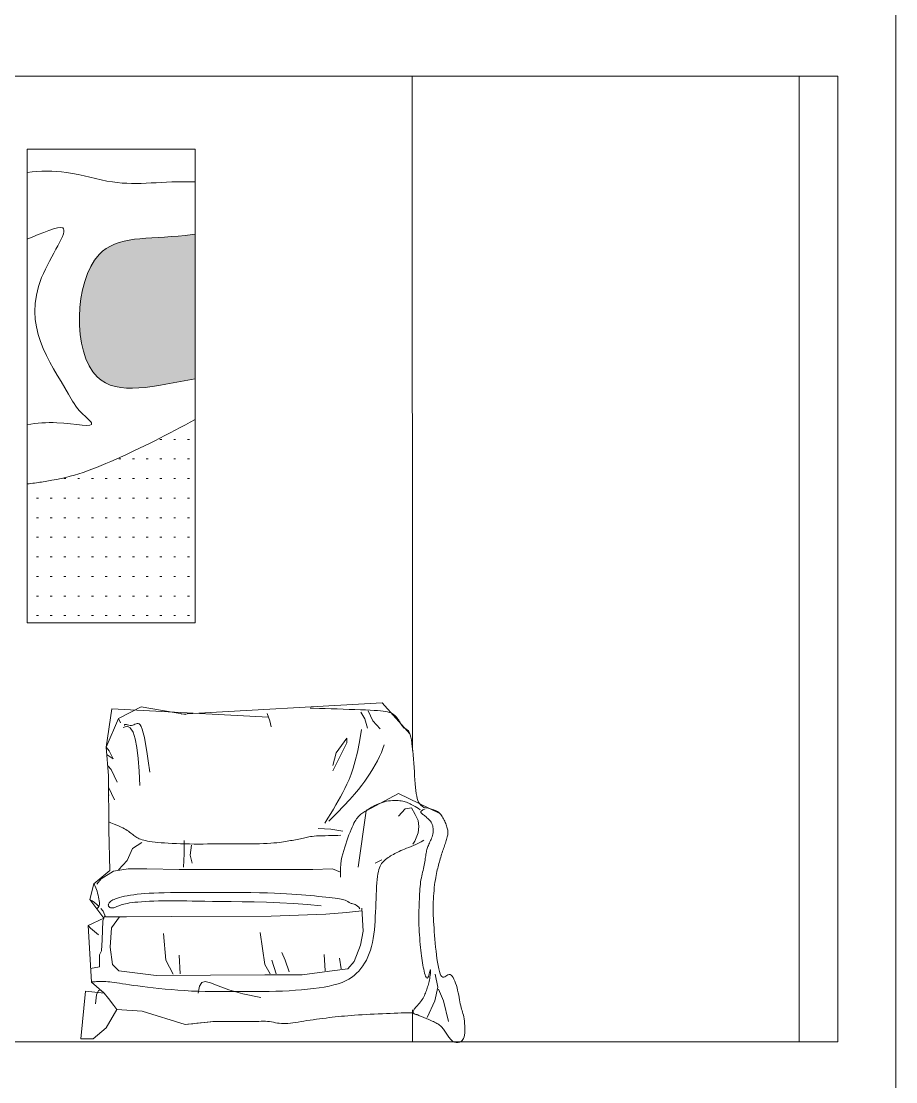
# Model space of a CAD drawing. Header units: metres. Extents: x -2 to 3328848, y -2 to 2725060.
# Drawn here: x 1663930.23 to 1663952.86, y 1363076.71 to 1363104.17 of the extents above; entities that cross this region are included whole.
import ezdxf

# ---------------------------------------------------------------- set-up
doc = ezdxf.new("R2010")
doc.units = ezdxf.units.M
doc.layers.get('0').update_dxf_attribs({"color": 253, "lineweight": 0})
doc.layers.add('8', color=253, linetype='Continuous', lineweight=0)
doc.layers.add('CYAN', color=253, linetype='Continuous', lineweight=0)

# ---------------------------------------------------------------- blocks, each defined once
blk = doc.blocks.new('A$C16C20323')
at = {"layer": '8'}
h = blk.add_hatch(dxfattribs=at)
h.set_pattern_fill('ACAD_ISO07W100,_I', color=256, scale=10, style=2)
h.set_pattern_definition([(180, (75748.87626669418, -16613.22087802776), (0, 50), [5, -30])])
edge = h.paths.add_edge_path()
edge.add_spline(control_points=[(3090.807434947885, 2286.336886650122), (3112.962445747238, 2264.633118708804), (3164.920705838333, 2213.733120064509), (3285.654595040105, 2148.968980203772), (3190.330738454781, 2011.607894400349), (3090.649810594521, 2136.150973360502), (2803.628447655516, 2211.923528292562), (3174.661722726611, 2032.047189992951), (2506.975251336247, 2020.173169746759), (2645.79708579024, 2203.007557604255), (2713.181267951062, 2114.121071912577), (2728.487964830303, 2250.427729937521), (2606.213376875123, 2250.329145868771), (2538.48674379813, 2269.827190946624), (2509.919184869228, 2286.336886650122)], knot_values=[0, 0, 0, 0, 97.61077885789359, 228.9182470513934, 310.1310501586204, 454.3477405367803, 644.2120835343969, 752.5776208347598, 1129.994825742639, 1178.305789813248, 1248.190508174087, 1307.545253836941, 1425.49939993699, 1527.750201225838, 1527.750201225847, 1527.750201225847, 1527.750201225847], degree=3, periodic=0)
edge.add_line((2509.919184869226, 2286.336886650123), (2024.431556882933, 2286.336886650123))
edge.add_line((2024.431556882933, 2286.336886650123), (2024.431556882932, 1695.632936274154))
edge.add_spline(control_points=[(2024.431556882962, 1695.632936274134), (2041.122916619366, 1680.63847138546), (2112.777621924164, 1626.872892960248), (2287.21873206897, 1607.025458723987), (2291.169325460665, 1830.167362143296), (1969.82562342743, 1933.318042198294), (2444.921117311562, 1971.244949360302), (2647.274927337276, 1870.856182566651), (2853.438835802517, 1680.440318463221), (3122.67561477689, 1805.236019726286), (3213.727811519624, 1664.046145885393), (3256.775556902008, 1597.294261174186)], knot_values=[0, 0, 0, 0, 62.00041497035954, 242.6126963318088, 379.2207695602697, 563.7128158320725, 878.551956538682, 1108.792192230507, 1375.23391594912, 1609.998469144567, 1820.522377331869, 1820.522377331869, 1820.522377331869, 1820.522377331869], degree=3, periodic=0)
edge.add_spline(control_points=[(3256.775556902027, 1597.294261174166), (3256.441093716606, 1610.992866469646), (3318.192144951434, 1532.496088095675), (3428.707406243731, 1579.593929407998), (3287.644651046474, 1618.598155332144), (3323.310575984637, 1732.874179316914), (3394.691339859317, 1665.358216356497), (3424.053829770637, 1626.567425349418)], knot_values=[30.85820975532749, 30.85820975532749, 30.85820975532749, 30.85820975538357, 120.4577728202238, 171.4190416240831, 285.3451521366473, 325.5784331047183, 451.4304912724597, 451.4304912724597, 451.4304912724597, 451.4304912724597], degree=3, periodic=0)
edge.add_line((3424.053829770637, 1626.567425349421), (3424.053829770637, 2286.336886650123))
edge.add_line((3424.053829770637, 2286.336886650123), (3090.807434947884, 2286.336886650123))
edge = h.paths.add_edge_path()
edge.add_spline(control_points=[(1784.856474504209, 1709.198975520409), (1760.16515648675, 1700.103637754492), (1627.306801385639, 1650.386517503659), (1450.312632960791, 1733.279684344347), (1379.685754062375, 1871.481623265117), (1356.143349056816, 1908.667953275883)], knot_values=[6877.723655765918, 6877.723655765918, 6877.723655765918, 6877.723655765918, 6948.392645921197, 7246.618386428713, 7380.027864931973, 7380.027864931973, 7380.027864931973, 7380.027864931973], degree=3, periodic=0)
edge.add_line((1356.143349056816, 1908.667953275884), (1356.143349056817, 1076.485744267451))
edge.add_line((1356.143349056817, 1076.485744267451), (1784.856474504209, 1076.48574426745))
edge.add_line((1784.856474504209, 1076.48574426745), (1784.856474504209, 1193.621246531704))
edge.add_spline(control_points=[(1784.856474504209, 1193.621246531704), (1732.42987164676, 1191.963101595316), (1682.531681949142, 1186.181902779452), (1748.873046933979, 1200.879480257539), (1784.856474504195, 1205.804784565011)], knot_values=[2454.856752107954, 2454.856752107954, 2454.856752107954, 2454.856752107954, 2611.839141162161, 2718.165591787911, 2718.165591787911, 2718.165591787911, 2718.165591787911], degree=3, periodic=0)
edge.add_line((1784.856474504209, 1205.804784565014), (1784.856474504209, 1271.480808056899))
edge.add_spline(control_points=[(1784.856474504209, 1271.480808056902), (1773.195346315988, 1272.580399477676), (1610.478547400737, 1289.343574450464), (1217.520948854406, 1372.689678895211), (1580.726523618709, 1344.33639383566), (1726.164897851937, 1333.467961466067), (1784.856474504239, 1328.259444582796)], knot_values=[868.2546038146513, 868.2546038146513, 868.2546038146513, 868.2546038146513, 898.3869557567127, 1272.722790393015, 1482.85031008688, 1645.919818249299, 1645.919818249299, 1645.919818249299, 1645.919818249299], degree=3, periodic=0)
edge.add_line((1784.85647450421, 1328.259444582798), (1784.85647450421, 1709.198975520408))
edge = h.paths.add_edge_path()
edge.add_spline(control_points=[(1116.568384518629, 1431.323699722907), (1103.774309084387, 1432.829121841638), (1014.165046441107, 1444.99805470787), (927.9394398374134, 1473.239856258075), (753.5130033852329, 1559.159138341911), (687.8552590712497, 1596.028433240248)], knot_values=[4975.167544176809, 4975.167544176809, 4975.167544176809, 4975.167544176809, 5007.226868673364, 5206.40107326521, 5364.658560650051, 5364.658560650051, 5364.658560650051, 5364.658560650051], degree=3, periodic=0)
edge.add_line((687.8552590712352, 1596.028433240257), (687.8552590712357, 1076.485744267451))
edge.add_line((687.8552590712357, 1076.485744267451), (1116.568384518628, 1076.48574426745))
edge.add_line((1116.568384518628, 1076.48574426745), (1116.568384518629, 1431.323699722908))
h = blk.add_hatch(dxfattribs=at)
h.set_pattern_fill('ACAD_ISO07W100,_I', color=256, scale=5, style=2)
h.set_pattern_definition([(180, (75748.87626669418, -16613.22087802776), (0, 25), [2.5, -15])])
edge = h.paths.add_edge_path()
edge.add_spline(control_points=[(3424.053829770637, 1233.617259427814), (3409.216918665319, 1240.730906812645), (3332.825740039159, 1272.187455007774), (3188.733375155993, 1229.944814777464), (2908.083245903603, 1333.790621161224), (2787.728959709653, 1658.212120687658), (2567.648881772475, 1783.945028638667), (2301.103669536431, 1828.75023335579), (2846.521864768583, 1414.278055953848), (2187.885299449947, 1482.122839316489), (2039.093269616555, 1591.364252201423), (2024.431556882933, 1604.738077924656)], knot_values=[7681.411536344342, 7681.411536344342, 7681.411536344342, 7681.411536344342, 7730.333959412095, 7930.471943770684, 8095.639294761695, 8584.239328886799, 8822.252447204872, 8915.511186653637, 9195.743884754611, 9688.79072809375, 9749.993100443644, 9749.993100443644, 9749.993100443644, 9749.993100443644], degree=3, periodic=0)
edge.add_line((2024.431556882933, 1604.738077924655), (2024.431556882933, 1297.766152563123))
edge.add_spline(control_points=[(2024.431556882933, 1297.766152563123), (2095.382675164437, 1284.505225155237), (2270.317088950294, 1238.177055438715), (2460.764099213469, 1138.178945599644), (2578.259027518696, 1076.485823035193)], knot_values=[0, 0, 0, 0, 238.2396038911741, 621.9427748959197, 621.9427748959197, 621.9427748959197, 621.9427748959197], degree=3, periodic=0)
edge.add_line((2578.259027518696, 1076.485823035193), (3424.053829770636, 1076.485823035192))
edge.add_line((3424.053829770636, 1076.485823035192), (3424.053829770636, 1233.617259427815))
edge = h.paths.add_edge_path()
edge.add_spline(control_points=[(1356.143349056816, 2110.866761329595), (1402.748196677494, 2071.524434224379), (1487.89469741832, 1976.198052467949), (1576.909897108417, 1798.834227937474), (1718.453709691632, 1838.961620587794), (1784.856474504209, 1844.689031297512)], knot_values=[2122.531057939208, 2122.531057939208, 2122.531057939208, 2122.531057939208, 2291.073643157746, 2464.156657005595, 2654.935237418556, 2654.935237418556, 2654.935237418556, 2654.935237418556], degree=3, periodic=0)
edge.add_line((1784.85647450421, 1844.689031297512), (1784.856474504209, 2286.336807882381))
edge.add_line((1784.856474504209, 2286.336807882381), (1356.143349056817, 2286.336807882381))
edge.add_line((1356.143349056817, 2286.336807882381), (1356.143349056817, 2110.866761329596))
edge = h.paths.add_edge_path()
edge.add_spline(control_points=[(687.8552590712497, 1700.02837528045), (789.4333962179226, 1682.068972296776), (1005.271468778563, 1618.733797581208), (993.2658828715357, 2079.969309721429), (804.7183149740304, 2054.733201123421), (696.534630258815, 2067.549976949475), (687.8552590712352, 2068.704566593176)], knot_values=[3818.452347900766, 3818.452347900766, 3818.452347900766, 3818.452347900766, 4073.349248349035, 4385.634460489704, 4610.650925174316, 4630.064468693025, 4630.064468693025, 4630.064468693025, 4630.064468693025], degree=3, periodic=0)
edge.add_line((687.8552590712347, 2068.704566593175), (687.8552590712347, 1700.028375280453))
at = {"layer": '8', "elevation": -342.8561261176872}
for points in [[(216.2114858927234, 806.1720770502689), (234.8755378837232, 826.5328885134331), (246.752665711494, 851.9839071085844)], [(248.4494002663414, 807.8688070726603), (255.2363244295702, 831.6230956454201), (265.4167177024938, 848.5904385313879)], [(504.6558963634161, 845.196969954206), (497.8689581440121, 826.5328885134331), (494.4755030904926, 811.2622756498567)], [(883.5993332364451, 832.471456390409), (878.5091436280782, 821.4426813814316)], [(336.7154637656786, 699.2171544694975), (301.084094338541, 770.4800031229643), (301.084094338541, 782.3571474093442), (328.2318050476024, 745.0289930602266), (336.7154637656786, 712.7910287782688)], [(913.5214539267909, 740.9804554205293), (912.4797857092781, 739.9387859282251), (897.2092028279876, 729.7583801966503), (907.3895961009111, 750.1191916598145), (915.0248875415564, 759.451232380201)], [(911.1159595187346, 711.4272046133665), (902.2993924363545, 702.610623046694), (887.0288095550641, 670.3726672971497)], [(893.8157337182784, 624.5608372388342), (908.9341221737996, 657.5464634700875)], [(907.3895961009111, 636.4379815252141), (908.8269070733368, 637.156638387034)], [(169.0833861121209, 582.9662375564476), (151.8979590580566, 601.9606940228223), (135.6170185473602, 604.6741890226513), (126.572054720571, 587.4887320669623), (119.336092092839, 572.1122660895599), (117.5270908937673, 556.7358086445565), (119.336092092839, 540.4548471780108), (127.4765553200996, 519.6513997333641), (132.9035308049351, 511.5109147338771)], [(908.4691593000607, 569.1213104409799), (902.723583999963, 566.624421799348), (894.7436432316172, 563.1867658904921), (887.8771822499693, 560.226316975266), (881.965132533689, 557.6370290523009), (876.8484255613876, 555.3128561202138), (872.3679928117926, 553.1477521776796), (868.364765763501, 551.0356712233297), (864.6995594574837, 548.8915555276872), (861.3127231839171, 546.7143004487989), (858.1644897953374, 544.5237896166182), (855.2150921442371, 542.3399066610837), (852.4247630831087, 540.1825352121341), (849.7537354644883, 538.0715588997227), (847.1622421408392, 536.0268613537883), (844.6105159646977, 534.0683262042548), (842.0554758607323, 532.2119708134524), (839.4407850423886, 530.4583474732026), (836.7067927952739, 528.8041422076603), (833.7938484050392, 527.2460410410094), (830.6423011572915, 525.7807299974484), (827.1925003376382, 524.4048951011464), (823.3847952316864, 523.1152223762729), (819.1595351250726, 521.9083978470262), (814.4625925187429, 520.7811075514583), (809.2619327748544, 519.7300375831946), (803.531044470903, 518.7518740497435), (797.2434161843703, 517.843303058613), (790.3725364927668, 517.0010107172966), (782.8918939735158, 516.2216831333026), (774.7749772042007, 515.5020064141245), (765.9952747622156, 514.838666667285), (756.5467111098696, 514.2300069576559), (746.5049542484048, 513.680998179505), (735.966108063818, 513.1982681844929), (725.026276442135, 512.7884448242658), (713.7815632693964, 512.4581559504695), (702.3280724315991, 512.2140294147794), (690.7619078147691, 512.0626930688122), (679.1791733049322, 512.0107747642287), (667.6770774512843, 512.0626930688122), (656.3572474558605, 512.2140294147794), (645.322415183764, 512.4581559504695), (523.8154854958993, 512.7884448242658), (513.658844266145, 513.1982681844929), (504.0953963553184, 513.680998179505), (495.2278736286098, 514.2300069576559), (487.1590079512098, 514.838666667285), (479.9545256301935, 515.4997971246885), (473.5321307399863, 516.2040088177855), (467.7725217969419, 516.941359902452), (462.5563973173848, 517.7019085345637), (457.764455817698, 518.475712869953), (453.2773958141333, 519.2528310645248), (448.9759158230736, 520.0233212741259), (444.7407143608434, 520.7772416546177), (440.4778967442835, 521.507964309927), (436.1951954921969, 522.2221171361125), (431.9257499239029, 522.9296419773564), (427.7026993587497, 523.6404806777537), (423.5591831160418, 524.364575081443), (419.5283405150694, 525.1118670325632), (415.6433108752099, 525.8922983752818), (411.9372335157532, 526.7158109536649), (408.4148031866353, 527.5859948915859), (404.966936360317, 528.481033431508), (401.4561049398617, 529.3727580955856), (397.7447808283177, 530.2330004060022), (393.6954359287338, 531.0335918849269), (389.1705421441729, 531.7463640545138), (384.0325713776983, 532.3431484369466), (378.1439955323876, 532.7957765543651), (371.4236233138654, 533.0893356878041), (364.0156106381037, 533.2619361536745), (356.1204502236506, 533.3649440272384), (347.9386347890249, 533.4497253837435), (339.670657052804, 533.5676462984666), (331.5170097334776, 533.7700728466843), (323.678185549652, 534.1083711036299), (316.3546772198461, 534.6339071445946)], [(311.2644876114646, 544.8143128761694), (341.8056533740601, 549.904520008171), (374.0435536915029, 551.6012500305624)], [(104.7879683300125, 521.8527025221229), (111.6057249394362, 517.8129318142419), (118.2846931871027, 514.2477259850093), (124.7935340417898, 511.0944066711927), (131.1009084723482, 508.2902955095888), (137.1754774475412, 505.7727141369796), (142.9859019362048, 503.4789841901475), (148.5008429071313, 501.3464273058598), (153.6889613291423, 499.3123651208989), (158.5308568757173, 497.3230733172059), (163.0548840391566, 495.3606437572416), (167.3013360164769, 493.4161223486844), (171.3105060046073, 491.4805549991688), (175.12268720055, 489.5449876163002), (178.7781728012487, 487.6004661077568), (182.3172560037347, 485.6380363811586), (185.7802300049952, 483.6487443441547), (189.1965685290925, 481.6225166626064), (192.552467408721, 479.5448030354128), (195.823303003679, 477.3999339196562), (198.9844516737212, 475.1722397724479), (202.0112897787039, 472.8460510508994), (204.8791936783819, 470.4056982120928), (207.5635397325677, 467.8355117131687), (210.0397043010453, 465.1198220112237), (212.2894061976695, 462.2291553858922), (214.3197340523184, 459.078821406958), (216.1441189489997, 455.5703254667715), (217.7759919716627, 451.6051729576393), (219.228784204257, 447.0848692718828), (220.5159267307899, 441.9109198018377), (221.6508506351529, 435.98482993984), (222.646987001368, 429.2081050781817), (223.5181399921712, 421.5162013965855), (224.2796060855617, 412.9803782242052), (224.9470548382669, 403.7058456775812), (225.5361558071017, 393.7978138732396), (226.0625785488519, 383.3614929277355), (226.5419926202449, 372.5020929575803), (226.99006757811, 361.3248240793291), (227.4224729791749, 349.9348964094934), (227.8612208251434, 338.4315506974781), (228.3536928971298, 326.8901502241897), (228.9536134211958, 315.3800889033409), (229.7147066233738, 303.9707606486736), (230.6906967296673, 292.731559373944), (231.9353079661669, 281.7318789928941), (233.502264558876, 271.0411134192364), (235.4452907338273, 260.7286565667564), (237.8065450865979, 250.8523366968693), (240.5819236908574, 241.4237194618872), (243.7557569898636, 232.4428048617956), (247.3123754268308, 223.909592896609), (251.236109444988, 215.8240835663128), (255.5112894875347, 208.1862768709216), (260.1222459977143, 200.9961728104354), (265.0533094187558, 194.2537713848396), (270.3063451766648, 187.9572071648399), (275.9533586287871, 182.0971530038478), (282.083890115231, 176.662416326024), (288.7874799761339, 171.6418045554856), (296.1536685515748, 167.0241251163498), (304.2719961817202, 162.7981854327627), (313.2320032066491, 158.9527929288415), (323.123229966528, 155.4767550287324), (334.007235447425, 152.3570137355528), (345.8336532194953, 149.573049368566), (358.5241354988684, 147.1024768259922), (372.0003345016448, 144.9229110061242), (386.1839024439396, 143.011966807182), (400.9964915419114, 141.3472591274149), (416.359754011617, 139.906402865101), (432.1953420692589, 138.6670129184749), (448.4295317708456, 137.6122134192228), (465.0070945321932, 136.7471654327928), (481.8774256091565, 136.0825392580846), (498.9899202574452, 135.6290051939395), (516.2939737328561, 135.3972335392718), (644.5988082956028, 135.3978945929521), (662.1341651926341, 135.6416586538799), (679.7092666841636, 136.1391960209112), (697.260862252806, 136.8935588925633), (714.6751182885928, 137.8773270658239), (731.8255554084317, 139.0554622373274), (748.5856942292012, 140.3929261036792), (764.8290553678235, 141.8546803615136), (780.4291594412061, 143.405686707436), (795.2595270661986, 145.0109068380807), (809.1936788597377, 146.6353024500677), (822.1343280896835, 148.2469608000356), (834.1009586280416, 149.8264713848002), (845.1422469977406, 151.3575492611817), (855.3068697217677, 152.823909486), (864.6435033230518, 154.2092671161045), (873.2008243245946, 155.4973372083005), (881.0275092493393, 156.6718348194518), (888.1722346202587, 157.7164750063639), (894.6867278496356, 158.6187018568999), (900.6349199071992, 159.3808755831378), (906.0837926519598, 160.0090854281407), (911.1003279429569, 160.5094206350004), (915.7515076392156, 160.8879704468236), (920.1043135997606, 161.1508241066731), (924.2257276836608, 161.3040708576555), (928.182731749941, 161.3537999428481), (932.035203521038, 161.3071154903118), (935.8146041732107, 161.1751811679096), (939.5452907460713, 160.9701755284877), (943.2516202793049, 160.704277124878), (946.957949812524, 160.3896645099267), (950.6886363853846, 160.0385162364655), (952.5783367114636, 159.8507635468959)], [(717.355635193584, 453.1906442271393), (715.6589006387221, 487.125338531474), (715.6589006387221, 521.0600328358232)], [(883.6353404453548, 446.4037070727463), (861.5778334008355, 470.1579956455062), (848.0039850743924, 500.6992128402599), (824.2497294188361, 515.9698257038217)], [(696.994848647737, 509.1828885494433), (700.3883177574317, 483.7318699542921), (695.2981281490502, 463.3710584911278)], [(228.7801445577352, 463.5725343557824), (211.5947175036708, 471.7130108228557)], [(946.4685332064691, 410.188281667648), (944.9977896948985, 408.0353809602057), (943.0420391933003, 404.5164523427338), (941.2575953480555, 400.6120831901317), (939.6101076114865, 396.303090694124), (938.0991298739973, 391.6648677323501), (936.732692135527, 386.7964511040154), (935.5188243960438, 381.7968776082816), (934.4655566554575, 376.7651840443687), (933.5809189137653, 371.8004072114381), (932.8729411708773, 367.0015839086518), (932.3496534267179, 362.4677509352296), (932.1074156395189, 358.2769778384063), (932.5959076003055, 354.4234651577099), (934.3531390584103, 350.8804461807849), (937.9171197630931, 347.6211541951889), (938.9338203636871, 347.1045512301025)], [(956.5609930945357, 370.5619960342119), (950.7651204338908, 366.830941185759), (944.9692471555609, 362.5016508003137), (939.0877197666268, 357.4951631546683), (933.0348847741552, 351.7325165255716)], [(262.6243701329804, 347.9491081486594), (258.9148480002186, 289.8330438786907), (266.3339063219028, 253.9741966198162), (282.4085303428292, 211.9327886060601), (298.4831684199307, 193.385114873814), (345.470547161327, 187.2025541189323), (414.7151008677465, 178.5469673556181), (509.9263657281117, 178.5469673556181), (787.7150260544295, 176.0739413471856), (882.9262909147947, 188.439062856949), (899.0009149357211, 204.5137191131616), (905.183465879818, 249.0281531353503), (901.4739437470707, 298.4886306420049), (880.9406458786543, 325.8664045776204)], [(262.9520897786279, 341.9120676949642), (301.9200711005105, 337.3275852050829), (354.6414402313239, 332.7431112476006), (494.4676831557008, 328.1586372901475), (748.592117606895, 327.0125209338694), (863.2037951306411, 325.8664045776204), (917.0712904543325, 325.8664045776204), (922.8018651940074, 340.7659428062871), (928.5324539898575, 347.6426580086954)], [(918.1948564914492, 329.5978761575061), (923.1409000579588, 315.996245909726), (925.6139148131333, 267.7722771410736), (926.8504221907206, 239.3324993750975), (931.7964657572156, 229.4404038737666), (931.7964657572156, 198.5276086317572), (954.580178917895, 194.308395085096)], [(934.2694805123901, 280.1373986508515), (955.2901480998262, 297.4485636450663), (960.9815579806018, 304.4950823130894)], [(496.3247564623452, 181.0199933640506), (509.9263657281117, 204.5137191131616), (522.2914535601158, 286.1235091322415)], [(744.4371835019556, 179.7834760936203), (762.9848222780565, 215.6423318849083), (769.1673732221534, 283.650483123809)], [(315.794299818459, 193.385114873814), (319.5038360073813, 220.5883753693743)], [(356.5991276157583, 188.439062856949), (359.0721564270934, 230.4804708707052)], [(448.1008703433617, 185.9660368485165), (457.9929434202058, 215.6423318849083), (466.6485091194627, 235.4265228875702)], [(725.8895306696795, 181.0199933640506), (728.362545424854, 228.0074448622727)], [(481.4866257628164, 181.0199933640506), (492.6152202734229, 215.6423318849083)], [(95.7603076761734, 68.94124292328706), (76.79989535882487, 111.602266225902), (68.89970833240659, 146.3631028721684), (75.21985514230619, 179.5438987741909)], [(67.31968217206304, 141.6229891718795), (54.67938855226384, 111.602266225902), (42.03910898863978, 59.4610155227092)]]:
    blk.add_lwpolyline(points, dxfattribs=at)
at = {"layer": '8'}
for points in [[(868.3287503551546, 814.6557442270532), (868.3980791746726, 816.5697977193304), (867.4517584951973, 817.4017334404452), (865.6671539837989, 817.4215185554749), (863.221631307606, 816.8991202294965), (860.2925561337033, 816.1045056275871), (857.0572941292048, 815.3076419148383), (853.6932109611953, 814.7784962563128), (850.3776722968323, 814.7870358170876), (847.2523838695197, 815.5046974387915), (844.3164116783155, 816.7087966691288), (841.5331617885822, 818.0781187323264), (838.8660402657115, 819.2914488526403), (836.2784531751095, 820.027572254312), (833.7338065821532, 819.9652741615682), (831.1955065522197, 818.7833397986797), (828.6269591507298, 816.160554389844), (825.994091057335, 811.7582457873177), (823.2729114089307, 805.1679123551112), (820.4419499567011, 795.9635950852644), (817.4797364518017, 783.7193349698173), (814.3648006454314, 768.0091730007662), (811.0756722887454, 748.407150170151), (807.5908811329427, 724.4873074699972), (803.8889569291641, 695.823685892301)], [(871.7222054086742, 809.5655456274653), (861.7691082155943, 812.7368461395054), (853.4236261002516, 808.6556049594619), (846.546996259829, 797.857968833323), (841.0004558915389, 780.8800845070764), (836.6452421925642, 758.2580987266665), (833.342592360088, 730.5281582380958), (830.953743591308, 698.2264097873376), (829.3399330833927, 661.8890001203654)], [(263.755990356527, 804.4146974273135), (268.8842983742506, 773.2910518861281), (274.0821979083121, 746.9444431202974), (279.3397473606165, 724.7435665603225), (284.6470051330107, 706.0571176367339), (289.9940296273708, 690.2537917800619), (295.3708792455873, 676.7022844208223), (300.767612389478, 664.7712909895454), (306.1742874609627, 653.8295069167762), (311.5975324529136, 643.3218481436161), (317.1102537223196, 632.9981126537132), (322.8019272172387, 622.6843189412866), (328.7620288856706, 612.2064855005556), (335.0800346756732, 601.3906308257538), (341.8454205352755, 590.0627734111295), (349.1476624124916, 578.0489317509164), (357.0762362553505, 565.1751243393337)], [(346.8958570386167, 570.2653314713352), (325.8598619302065, 591.5374777441284), (308.2488125456875, 609.8469663802498), (293.5904740171536, 625.6511203934169), (281.4126114766696, 639.4072627973328), (271.2429900563002, 651.5727166057004), (262.6093748881103, 662.6048048322518), (255.0395311041648, 672.9608504906901), (248.0612238365429, 683.0981765947326), (241.2983221582253, 693.3846299108227), (234.759110905914, 703.8301522164656), (228.5479788572411, 714.355209041878), (222.7693147898099, 724.8802659172761), (217.527507481238, 735.3257883729057), (212.9269457091432, 745.6122419389831), (209.0720182511432, 755.6600921457248), (206.0671138848556, 765.3898045233909)], [(63.69625042856205, 590.1183404068106), (169.3362639006955, 640.7115713630301), (252.0669689917268, 597.2637255124537), (272.3366568848287, 452.8341274562954)], [(366.1026037668489, 354.5193732111038), (401.780355039009, 357.9252695420255), (437.1943334679381, 360.4917237991431), (471.9342895062146, 362.346331184086), (505.5899736063293, 363.6166868984255), (537.7511362208897, 364.4303861438493), (568.007527802416, 364.9150241219286), (595.9488988034282, 365.1981960342928), (621.1649996765336, 365.4074970825131), (643.383009982048, 365.6458988302293), (662.8798257114977, 365.9178782889176), (680.069771964263, 366.2032888320064), (695.3671738397534, 366.4819838328658), (709.1863564372616, 366.7338166650115), (721.941644856197, 366.9386407017846), (734.0473641958815, 367.0763093166715), (745.9178395557246, 367.1266758831007), (757.8733451511216, 367.0736977178567), (769.8579516618192, 366.9177479112659), (781.7216788835212, 366.6633034970109), (793.3145466120768, 366.3148415087453), (804.4865746432188, 365.8768389801517), (815.0877827727381, 365.3537729449708), (824.9681907964259, 364.7501204367982), (833.9778185100149, 364.0703584893745), (842.006232725791, 363.3193372211208), (849.1011883220199, 362.5033990894699), (855.349987193491, 361.629259636622), (860.8399312349356, 360.7036344047483), (865.6583223411144, 359.733238936049), (869.8924624068168, 358.7247887727244), (873.6296533267741, 357.6849994569457), (876.9571969957469, 356.620586530913), (879.9545605255262, 355.541250217615), (882.6698718961125, 354.4686294631356), (885.1434243044205, 353.4273478944633), (887.4155109474523, 352.4420291384704), (889.5264250222099, 351.5372968221163), (891.5164597256371, 350.7377745722733), (893.425908254736, 350.06808601593), (895.2950638065086, 349.5528547799295), (897.1526539336919, 349.2118543866927), (898.9811436123127, 349.0454579404286), (900.7514321741619, 349.0491884407493), (902.4344189510884, 349.2185688873251), (904.0010032748542, 349.5491222798264), (905.4220844773081, 350.0363716178363), (906.668561890212, 350.6758399010541), (907.7113348454441, 351.4630501290922), (908.5257797027152, 352.391659866782), (909.1051809338533, 353.4478649393968), (909.4473000385187, 354.6159957374002), (909.5498985164886, 355.8803826512267), (909.4107378675108, 357.2253560713398), (909.0275795912457, 358.635246388174), (908.3981851874996, 360.0943839921638), (907.5203161559912, 361.5870992738019), (906.3820337919897, 363.0999611403349), (904.932598573112, 364.6284925664331), (903.1115707725257, 366.1704550435788), (900.8585106633982, 367.7236100632545), (898.1129785188677, 369.2857191169714), (894.814534612131, 370.8545436962122), (890.9027392163262, 372.4278452924591), (886.3171526046208, 374.0033853972236), (881.0130046069535, 375.5759408184349), (875.0082032803766, 377.1283496297219), (868.3363262386847, 378.6404652212186), (861.0309510957304, 380.0921409830007), (853.1256554653082, 381.463230305144), (844.6540169612708, 382.7335865777823), (835.6496131973836, 383.8830631909623), (826.1460217874992, 384.891513534847), (816.1336445551278, 385.7447603638248), (805.4301801624097, 386.4525038897955), (793.8101514812297, 387.0304136889717), (781.0480813834438, 387.4941593375952), (766.9184927409369, 387.8594104118492), (751.1959084255359, 388.1418364880046), (733.6548513091257, 388.3571071422448), (714.0698442635621, 388.5208919508405), (692.3460568046576, 388.6447565521194), (668.9112450242828, 388.7238508332775), (644.323811658207, 388.749220743568), (619.1421594422573, 388.7119122323311), (593.9246911122027, 388.6029712488489), (569.2298094038706, 388.4134437424036), (545.6159170530591, 388.1343756623355), (523.6414167955663, 387.7568129579267), (503.7310800379055, 387.2747862648066), (485.7751528692752, 386.6942649640223), (469.5302500495891, 386.0242031229391), (454.7529863387608, 385.2735548088931), (441.199976496704, 384.4512740892496), (428.6278352833324, 383.5663150314031), (416.7931774585304, 382.6276317026895), (405.45261778227, 381.6441781705034), (394.4171393701254, 380.6256546688637), (383.7151987606048, 379.5847460988407), (373.4296208479645, 378.5348835281002), (363.6432305264316, 377.4894980243662), (354.4388526902039, 376.4620206553918), (345.8993122335378, 375.4658824888138), (338.1074340506311, 374.5145145924143), (331.1460430357693, 373.6213480338884), (325.0711019517767, 372.7945906860659), (319.8311250363622, 372.0215576424634), (315.347764395774, 371.2843408016452), (311.5426721363183, 370.5650320622335), (308.3375003643305, 369.8457233228219), (305.6539011861169, 369.1085064820036), (303.4135267079837, 368.3354734384011), (301.5380290362082, 367.5087160906078), (299.9486872143607, 366.6177880461291), (298.5652880347479, 365.6820897481775), (297.3072452269989, 364.7284833488193), (296.0939725206845, 363.7838310001498), (294.8448836453463, 362.8749948542936), (293.4793923306133, 362.028837063317), (291.9169123060565, 361.2722197793155), (290.0768573012465, 360.6320051543844), (287.901772297555, 360.1029699881292), (285.4267272834986, 359.5515496701373), (282.7099234993366, 358.8120942374771), (279.8095621854154, 357.7189537272752), (276.7838445819943, 356.1064781765708), (273.6909719293908, 353.8090176224614), (270.5891454678931, 350.6609221020735), (267.5365664377896, 346.4965416524174)], [(680.65215937428, 131.5690124329085), (676.9205463115504, 149.5008135756907), (671.2452683279116, 158.726450091981), (662.2767608586728, 160.8316626615524), (648.6654593391577, 157.4021919640909), (629.0617992046609, 150.0237786793696), (602.1162158904772, 140.2821634870743), (566.4791448319302, 129.7630870669636), (520.8010214643291, 120.0522900987671)], [(887.5485418988828, 89.49362219999239), (895.7996049598296, 99.59565122269487), (909.312367036764, 117.6027215316535), (920.1352249621996, 131.3986453171492), (928.5676386295672, 138.9692637921216), (934.9090679322835, 138.300418169496), (939.4589727637795, 127.377949662241), (942.5168130175007, 104.1876994832965)]]:
    blk.add_lwpolyline(points, dxfattribs=at)
for points, knots in [([(1116.568384518614, 2226.239881413316), (1083.376490724957, 2231.116222632667), (1009.870117770261, 2231.925411557353), (866.4757337842893, 2184.924086089592), (773.1864131041511, 2205.341989655699), (687.8552590712352, 2202.272961206236)], [2914.162687889416, 2914.162687889416, 2914.162687889416, 2914.162687889416, 3014.988463266689, 3134.655122616548, 3345.852675568765, 3345.852675568765, 3345.852675568765, 3345.852675568765]), ([(1116.568384518629, 1582.84903641896), (1092.27826872727, 1586.909167694972), (1020.939884375868, 1591.994148652197), (925.5578697179881, 1568.903583741743), (988.347453124501, 1618.855927968016), (1045.899923677003, 1727.080495609884), (1161.797138639915, 1875.472454626473), (976.947359887723, 2119.772986824562), (1078.940454995813, 2071.341992921833), (1116.568384518629, 2055.907140330117)], [5816.762515696084, 5816.762515696084, 5816.762515696084, 5816.762515696084, 5865.710968245702, 5953.57651389231, 5988.08432946203, 6047.648623327844, 6353.004731953184, 6490.751742182775, 6585.962408320241, 6585.962408320241, 6585.962408320241, 6585.962408320241]), ([(687.8552590712352, 2068.704566593176), (696.534630258815, 2067.549976949475), (804.7183149740304, 2054.733201123421), (993.2658828715357, 2079.969309721429), (1005.271468778563, 1618.733797581208), (789.4333962179226, 1682.068972296776), (687.8552590712497, 1700.02837528045)], [3818.452347900765, 3818.452347900765, 3818.452347900765, 3818.452347900765, 3837.865891419474, 4062.882356104087, 4375.167568244755, 4630.064468693025, 4630.064468693025, 4630.064468693025, 4630.064468693025]), ([(687.8552590712497, 1596.028433240248), (753.5130033852329, 1559.159138341911), (927.9394398374134, 1473.239856258075), (1014.165046441107, 1444.99805470787), (1103.774309084387, 1432.829121841638), (1116.568384518629, 1431.323699722907)], [4975.16754417681, 4975.16754417681, 4975.16754417681, 4975.16754417681, 5133.425031561652, 5332.599236153497, 5364.658560650052, 5364.658560650052, 5364.658560650052, 5364.658560650052])]:
    blk.add_open_spline(points, degree=3, knots=knots, dxfattribs=at)
at = {"layer": 'CYAN'}
blk.add_lwpolyline([(1116.568384518629, 2286.336807882381), (687.8552590712352, 2286.336807882381), (687.8552590712352, 1076.485744267451), (1116.568384518629, 1076.485744267451)], close=True, dxfattribs=at)
for points in [[(723.2900984749867, 843.9658752690557), (210.5363739581517, 872.3413442039564), (140.1999402865185, 793.3169738489923)], [(394.5891919258138, 859.3464093444163), (385.818890584429, 858.9980727938637), (371.1416770673823, 858.4562358447838), (356.1622337015579, 857.930735783284), (340.8438028015516, 857.407958644686), (325.3620044565323, 856.8851816227507), (309.9455531993444, 856.3624047008016), (294.823163562789, 855.8396278621767), (280.2235500797251, 855.3168510901996), (266.3754272829538, 854.7940743682375), (253.5075097053341, 854.2712976795992), (241.8485118796671, 853.7485210076229), (231.5672469148267, 853.2202987425662), (222.5929222238774, 852.6594029023508), (214.7948437958839, 852.0331599118326), (208.0423176199401, 851.3088961958383), (202.2046496851253, 850.4539381792383), (197.1511459805188, 849.4356122868594), (192.7511124952143, 848.2212449435574), (188.8738552182913, 846.7781625741591), (185.4036554936756, 845.0832213976792), (182.2846960846946, 843.151396809666), (179.4761351095076, 841.0071939997979), (176.9371306862449, 838.6751181577965), (174.6268409330805, 836.1796744733547), (172.5044239681592, 833.545368136165), (170.5290379096696, 830.7967043359204), (168.6598408757418, 827.9581882623279), (166.8597913243721, 825.0605749832284), (165.1070490728744, 822.1596190790551), (163.3835742784431, 819.317325008331), (161.6713270982145, 816.5956972296226), (159.9522676893394, 814.0567402015113), (158.2083562089974, 811.76245838252), (156.4215528143541, 809.7748562312299), (154.5738176625455, 808.1559382061932), (152.6547694287874, 806.9190083543181), (150.6846608604246, 805.8825690758786), (148.6914032228378, 804.8164223594904), (146.7029077814223, 803.4903701938129), (144.747085801544, 801.6742145674762), (142.8518485485984, 799.1377574690814), (141.0451072879805, 795.6508008872879), (139.3547732850566, 790.9831468107113), (137.8024606859981, 784.9723572195762), (136.3845951600379, 777.7270340605719), (135.0913052571559, 769.4235392719529), (133.9127195273613, 760.2382347919884), (132.8389665206778, 750.3474825589474), (131.8601747870707, 739.9276445110991), (130.9664728765783, 729.1550825867125), (130.1479893391806, 718.2061587240569), (129.3924137815484, 707.248262179779), (128.6776800371445, 696.412891483993), (127.9792829960497, 685.82257248522), (127.2727175483888, 675.5998310319519), (126.5334785842715, 665.8671929727097), (125.737060993808, 656.7471841559709), (124.8589596671081, 648.3623304302419), (123.8746694942965, 640.8351576440436), (122.7501555967174, 634.2473496963612), (121.413264020608, 628.5172226882096), (119.7823110434838, 623.5222507710678), (117.7756129428308, 619.1399080964438), (115.3114859961497, 615.2476688158313), (112.3082464809268, 611.7230070807236), (108.6842106746626, 608.4433970426289), (104.357694854858, 605.2863128530262)], [(915.0248875415564, 759.4512323801864), (900.7734998786327, 856.8993225896229), (501.2624272537214, 835.8649292338196)], [(711.3847730767156, 843.098318654429), (826.0861775558878, 862.7096249404822), (883.5993332364451, 832.471456390409), (915.0248875415564, 759.4512323801864), (909.0863236276637, 686.4916494381287), (908.3579515026795, 547.9721670208928), (905.6928615460638, 444.7069770503549), (946.4304384378047, 410.3378541406964), (956.5609930945357, 370.5619960342119), (920.667878274704, 322.797061033616), (960.9815579806018, 304.4950823130748), (952.5783367114636, 159.8507635468959), (920.1352249621996, 131.3986453171492), (967.9339945921238, 136.828666456011), (979.2818011005438, 14.90337259474836), (948.0752742821496, 14.90337259474836), (914.9375119928445, 42.72659810402183), (887.5485418988828, 89.49362220000694), (823.2492848490219, 85.79016402407069), (713.3387444998807, 51.58287667631157), (639.7662200621271, 59.06564259891093)], [(113.9569075921172, 599.7887683314875), (118.4786979574274, 602.6410072690887), (122.62441799925, 605.2000008755094), (126.4477920808567, 607.4948498446865), (130.0025445656065, 609.554654870557), (133.3423998167709, 611.4085166470286), (136.5210821976216, 613.0855358680674), (139.5923160715465, 614.6148132275812), (142.60982580173, 616.0254494194778), (145.6250972146954, 617.3398295927873), (148.6806619893614, 618.5534767165627), (151.8168132678111, 619.6551982149504), (155.0738441920985, 620.6338015120673), (158.4920479043358, 621.4780940320597), (162.1117175465479, 622.1768831990448), (165.9731462608179, 622.7189764371396), (170.1166271892289, 623.0931811704613), (174.5664108291239, 623.2879317412117), (179.2825770989148, 623.290170163611), (184.2091632723314, 623.0864653699646), (189.2902066230745, 622.6633862925773), (194.4697444247868, 622.0075018636671), (199.6918139512272, 621.1053810155681), (204.9004524760385, 619.9435926805854), (210.0396972729795, 618.5087057909368), (215.0603011393541, 616.7984818409277), (219.9398789673141, 614.8554525728068), (224.6627611726144, 612.7333422906777), (229.2132781710097, 610.4858752988184), (233.5757603782549, 608.1667759013326), (237.7345382101921, 605.8297684024692), (241.6739420825179, 603.52857710639), (245.3783024110453, 601.3169263173149), (248.8379189730185, 599.2343630938522), (252.0669689917268, 597.2637255124537), (255.0855990519194, 595.3736744039888), (257.913955738346, 593.5328705993561), (260.572185635785, 591.709974929483), (263.080435329015, 589.8736482251807), (265.4588514027855, 587.9925513174057), (267.7275804418459, 586.0353450370276), (269.9082613736246, 583.9639746671855), (272.0285024962068, 581.7135233000408), (274.1174044503568, 579.2123584799956), (276.2040678767517, 576.3888477515102), (278.3175934161845, 573.1713586589867), (280.4870817093906, 569.4882587468564), (282.7416333970468, 565.2679155595215), (285.1103491199756, 560.438696641384), (287.6122562264645, 554.9537797395278), (290.2260888953897, 548.8655834115016), (292.9205080131796, 542.2513364174774), (295.6641744662629, 535.1882675176275), (298.4257491411263, 527.7536054721531), (301.1738929241983, 520.0245790412264), (303.8772667019366, 512.0784169849903), (306.5045313607989, 503.9923480637044), (309.0161398933997, 495.8130079989751), (311.3397137172433, 487.4646603585825), (313.3946663559909, 478.8409756716828), (315.100411333362, 469.8356244675488), (316.3763621729886, 460.3422772753947), (317.141932398561, 450.2546046244352), (317.3165355337987, 439.4662770438845), (316.8195851023047, 427.8709650629862)], [(104.357694854858, 605.2863128530116), (93.84858571884979, 603.2684440405537), (85.36444303744065, 601.2325373656895), (78.63035321004281, 599.1596186670613), (73.37140263609763, 597.0307137832242), (69.31267771493003, 594.8268485528497), (66.17926484595228, 592.5290488144929), (63.69625042860571, 590.1183404068252), (61.58872086221527, 587.5757491684017), (59.6275814796536, 584.8900029791948), (57.76701334748941, 582.0806378843808), (56.0070164656936, 579.1748919705242), (54.34759083432436, 576.2000033241893), (52.78873645332351, 573.1832100318534), (51.33045332269103, 570.15175018011), (49.97274144248513, 567.1328618554653), (48.7156008126185, 564.1537831444839), (47.56112666755507, 561.2351172091694), (46.51979517914879, 558.3709275136025), (45.60417775374663, 555.5486425973322), (44.82684579763736, 552.7556909998784), (44.20037071710976, 549.9795012608192), (43.7373239184526, 547.2075019197036), (43.45027680795465, 544.4271215160807), (43.35180079196289, 541.6257885894702), (43.44957839649578, 538.7923285176475), (43.73173662675254, 535.9211540311771), (44.18151360766205, 533.0080746987333), (44.78214746412414, 530.0489000890775), (45.51687632112589, 527.0394397709715), (46.36893830356712, 523.9755033130896), (47.32157153640583, 520.8529002841933), (48.35801414457092, 517.6674402530152), (49.46220266445016, 514.4156311851657), (50.62086727829592, 511.0967746337956), (51.82143657979032, 507.7108705488754), (53.05133916264458, 504.2579188804048), (54.29800362056994, 500.7379195784415), (55.54885854727763, 497.150872592927), (56.79133253642067, 493.4967778739192), (58.01285418176849, 489.7756353713885), (59.2036457228096, 485.9888418763258), (60.36510398249084, 482.1433815436285), (61.50141942956543, 478.2476353690981), (62.61678253281571, 474.3099843486525), (63.71538376102399, 470.338809478093), (64.80141358291439, 466.3424917533084), (65.87906246726925, 462.3294121701292), (66.95252088287089, 458.307951724415), (68.02458247552568, 454.2746183873351), (69.09245359942724, 450.1784280313259), (70.15194378582237, 445.9565235040754), (71.19886256587051, 441.546047653359), (72.22901947087666, 436.8841433269226), (73.2382240320585, 431.9079533724544), (74.22228578066279, 426.5546206377003), (75.1770142478781, 420.7612879704357), (76.09682214203349, 414.4909394889219), (76.97053487978701, 407.809924393714), (77.78558105479169, 400.8104331559116), (78.52938926078787, 393.584656246614), (79.18938809145766, 386.2247841368917), (79.7530061404832, 378.8230072979022), (80.20767200163391, 371.471516200716), (80.54081426853372, 364.2625013164616), (80.74335359221732, 357.2560261320868), (80.820178852955, 350.3836461980791), (80.779670988195, 343.5447900808613), (80.63021093553107, 336.6388863467691), (80.38017963249877, 329.5653635621966), (80.03795801660453, 322.2236502935084), (79.61192702538392, 314.5131751070694), (79.11046759634337, 306.3333665693026), (78.53986543270003, 297.6171770577457), (77.89802530001907, 288.4316541948028), (77.18075672954728, 278.8773694141382), (76.38386925253144, 269.054894149358), (75.50317240016011, 259.0647998340974), (74.53447570373828, 249.0076579019624), (73.47358869442542, 238.9840397865883), (72.3163209035265, 229.0945169216102), (71.05778525811911, 219.4530929012944), (69.69030826895323, 210.2274999626061), (68.20551984266785, 201.5989025031704), (66.59504988593108, 193.7484649205544), (64.85052830532368, 186.8573516123834), (62.96358500748465, 181.1067269762825), (60.9258498990821, 176.677755409848), (58.72895288672589, 173.7516013106761), (56.37080415811215, 172.4167516397392), (53.87443502525275, 172.3909836113125), (51.26915708110027, 173.2993970031057), (48.58428191875282, 174.7670915927993), (45.84912113119208, 176.4191671579865), (43.09298631148704, 177.8807234764063), (40.34518905261939, 178.7768603256518), (37.63504094768723, 178.7326774834328), (34.98976377733925, 177.4617616828145), (32.42822007318318, 175.0316474784013), (29.96718255437736, 171.5983563802693), (27.62342394022562, 167.3179098984365), (25.41371694988629, 162.3463295429501), (23.35483430266322, 156.8396368238282), (21.46354871774383, 150.9538532511178), (19.75663291434466, 144.8450003348953), (18.24247686685703, 138.6542706112923), (16.89593956999306, 132.4635407210408), (15.68349727366876, 126.3398583309863), (14.57162622771284, 120.3502711079745), (13.52680268204131, 114.5618267189093), (12.51550288645376, 109.0415728306361), (11.50420309089532, 103.8565571099716), (10.45937954522378, 99.07382722381953), (9.35728625972115, 94.72620860312236), (8.213288286569878, 90.70963773547192), (7.052528438347508, 86.88582887255689), (5.900149527660687, 83.11649626603685), (4.781294367086957, 79.26335416757138), (3.721105769262067, 75.18811682890737), (2.744726546734455, 70.7524985017044), (1.877299512168975, 65.81821343762203), (1.14396747808496, 60.30145208644899), (0.5698732571181608, 54.33630969022852), (0.1801596618752228, 48.1113576891039), (-3.049506631214172e-05, 41.8151675231602), (0.05444559890020173, 35.63631063259891), (0.3687307563523063, 29.76335845750509), (0.9679677898966474, 24.38488243802203), (1.877299512168975, 19.68945401429301), (3.109995740858722, 15.81954938807394), (4.631834314423031, 12.73326380792059), (6.396720076430938, 10.34259728391407), (8.358557870451477, 8.559549826281), (10.47125254005368, 7.296121445160679), (12.68870892880659, 6.464312150721526), (14.96483188027923, 5.976121953073743), (17.25352623804065, 5.743550862443954), (19.51568096030678, 5.69536078621968), (21.7401214636775, 5.827361220926832), (23.92265727937047, 6.152123560368636), (26.05909793863248, 6.682219198319217), (28.1452529727103, 7.430219528581802), (30.1769319128507, 8.408695944930514), (32.14994429024227, 9.630219841197686), (34.06009963613178, 11.10736261112834), (35.90530271617172, 12.84431470822528), (37.69183923346282, 14.81174282476059), (39.42809012556972, 16.97193271270589), (41.12243632999889, 19.28717012403285), (42.78325878431497, 21.71974081068402), (44.4189384260244, 24.23193052468923), (46.03785619269183, 26.78602501796195), (47.64839302182372, 29.34431004247381), (49.26032667384425, 31.87326182040488), (50.88902220096497, 34.35611845439053), (52.55124147819879, 36.78030851739095), (54.26374638061679, 39.13326058227904), (56.04329878331919, 41.40240322186946), (57.90666056131886, 43.57516500912243), (59.87059358971601, 45.63897451685261), (61.95185974355263, 47.58126031799111), (64.16442725209345, 49.39503828261149), (66.51108976111573, 51.09567346982294), (68.99184727067768, 52.70411823593531), (71.6066997807502, 54.24132493722936), (74.3556472913333, 55.72824593007317), (77.23868980245607, 57.18583357071839), (80.2558273140603, 58.63504021553308), (83.4070598262042, 60.09681822079801), (86.68330798986426, 61.58513582127853), (90.03917506009748, 63.08602476559099), (93.42018494290824, 64.57853268069084), (96.77186154435913, 66.04170719364993), (100.0397287704836, 67.45459593145279), (103.1693105273444, 68.79624652114217), (106.1061307209457, 70.04570658973171), (108.7957132573501, 71.18202376426416), (111.1989470947447, 72.18983297451268), (113.3381813998421, 73.07611836149226), (115.2511303915962, 73.8534513690065), (116.9755082888441, 74.53440344080082), (118.5490293105395, 75.1315460207079), (120.0094076755486, 75.65745055247316), (121.3943576027668, 76.12468847987111), (122.7415933110606, 76.54583124673445), (124.0783528474713, 76.93484711559358), (125.3899695712462, 77.31129162397337), (126.651300669866, 77.69611712818369), (127.837203330695, 78.11027598459259), (128.9225347411266, 78.57472054948084), (129.882152088554, 79.11040317915831), (130.6909125604288, 79.73827622993485), (131.3236733441154, 80.47929205812034), (131.7559900384949, 81.35300620129783), (131.9662118882552, 82.37338692202684), (131.933386549601, 83.55300566402366), (131.6365616786497, 84.904433871121), (131.0547849316354, 86.44024298709337), (130.1671039646462, 88.17300445571527), (128.9525664339453, 90.11528972079032), (127.390219995621, 92.279670226093), (125.4758741809783, 94.67173328552963), (123.2723860214319, 97.2691296934754), (120.8593744236132, 100.0425261144374), (118.316458294008, 102.9625892128934), (115.7232565392478, 105.9999856533504), (113.1593880658183, 109.1253821003447), (110.7044717803219, 112.309445218325), (108.4381265893026, 115.5228416717982), (106.4211142898566, 118.7411270145349), (104.6387682413479, 121.9594123572715), (103.0575646935758, 125.1776977000081), (101.6439798964566, 128.3959830427448), (100.364490099877, 131.6142683854814), (99.1855715536658, 134.832553728218), (98.07370050770987, 138.0508390709547), (96.99535321189614, 141.2691244136913), (95.9246884421591, 144.491600232137), (94.86659507871082, 147.7392189048078), (93.83364452784008, 151.037123285987), (92.83840819589386, 154.4104562298417), (91.89345748913183, 157.8843605906841), (91.01136381384276, 161.4839792227394), (90.20469857637363, 165.2344549802328), (89.4860331829841, 169.1609307173894), (88.8672388211562, 173.2513710950989), (88.3573858030577, 177.3450280007346), (87.96484422210779, 181.2439751283346), (87.69798417163838, 184.7502861718785), (87.56517574501049, 187.6660348253754), (87.57478903561423, 189.793294782834), (87.7351941367815, 190.9341397382923), (88.05476114190242, 190.8906433857301), (88.53767509765748, 189.5540647964481), (89.17138086397608, 187.1724045507981), (89.9391382541653, 184.0828486064529), (90.82420708147401, 180.6225829210271), (91.8098471591511, 177.1287934521351), (92.87931830050366, 173.938666157479), (94.01588031878055, 171.3893869946733), (95.20279302723065, 169.8181419213615), (96.42400922854722, 169.4827092908345), (97.66625368282257, 170.3232370391452), (98.9169441396516, 172.2004654979355), (100.163498348571, 174.9751349989347), (101.3933340590593, 178.5079858737845), (102.5938690207113, 182.6597584541851), (103.7525209830055, 187.2911930718074), (104.8567076955369, 192.2630300583514), (105.8973407724552, 197.4620133471872), (106.8793072866538, 202.8789012783054), (107.8109881756682, 208.5304557934833), (108.7007643770048, 214.4334388343814), (109.5570168282284, 220.6046123427186), (110.3881264668453, 227.0607382602138), (111.2024742303911, 233.818578528615), (112.0084410564014, 240.8948950895538), (112.8102174136584, 248.2938784465623), (113.5952318958443, 255.969433350223), (114.3467226279172, 263.8628931128151), (115.0479277347767, 271.9155910467052), (115.6820853414101, 280.068860464231), (116.232433572688, 288.2640346777007), (116.6822105535684, 296.4424469994228), (117.0146544090385, 304.5454307417931), (117.2185905556689, 312.5240969983824), (117.3051935768308, 320.3686679879283), (117.2912253475952, 328.0791437104017), (117.1934477430623, 335.6555241658316), (117.028622638245, 343.0978093541889), (116.8135119082726, 350.4059992755028), (116.564877428129, 357.5800939297733), (116.2994810729433, 364.6200933170003), (116.0284974260576, 371.5239021992857), (115.7407519041299, 378.2810443874296), (115.41948263206, 384.8789484542467), (115.0479277347767, 391.3050429726973), (114.6093253372674, 397.5467565155668), (114.0869135644316, 403.5915176558156), (113.4639305411984, 409.4267549662582), (112.7236143924965, 415.0398970198257), (111.8568857693608, 420.4246581057341), (110.8853954270744, 425.5998953785129), (109.8384766469972, 430.5907517090927), (108.745462710518, 435.4223699683753), (107.6356868989387, 440.119893027233), (106.5384824936773, 444.708463756655), (105.4831827760645, 449.2132250274553), (104.4991210274893, 453.659319710594), (103.6086464146938, 458.0635097199665), (102.8061716459779, 462.4090331416774), (102.0791253150528, 466.6707471047957), (101.4149360156007, 470.8235087384492), (100.8010323413619, 474.8421751716778), (100.2248428860185, 478.7016035336383), (99.67379624328169, 482.3766509533707), (99.13532100683369, 485.8421745600026), (98.59544894746796, 489.0842060882096), (98.0346245442488, 492.1334756950055), (97.4318954534101, 495.0318881430685), (96.76630933104025, 497.8213481949606), (96.01691383337311, 500.543760613331), (95.16275661652617, 503.2410301607706), (94.1828853367042, 505.9550615999578), (93.0563476500829, 508.7277596934546), (91.77406420763873, 511.5933466632814), (90.37444763975509, 514.5553145688282), (88.90778357158706, 517.6094729287979), (87.42435762837704, 520.7516312619227), (85.97445543530921, 523.977599086993), (84.60836261753866, 527.2831859226826), (83.37636480027868, 530.6642012877819), (82.32874760874256, 534.116454701023), (81.50881255349668, 537.6315652081648), (80.9319246866944, 541.1843899633641), (80.60646494587127, 544.7455956477752), (80.54081426853372, 548.2858489424943), (80.74335359221732, 551.7758165287632), (81.2224638544867, 555.1861650877072), (81.98652599284833, 558.4875613005097), (83.04392094483774, 561.6506718483251), (84.39464871045493, 564.6517507123026), (86.00518553958682, 567.4894010737444), (87.83362674452655, 570.1678134138601), (89.83806763768371, 572.6911782139468), (91.97660353132233, 575.0636859552433), (94.20732973785198, 577.2895271190173), (96.48834156953671, 579.3728921865368), (98.7777343387861, 581.3179716390696), (101.0325557406904, 583.129654364453), (103.2056630016741, 584.8156228769767), (105.2488657309004, 586.3842580974706), (107.1139735375618, 587.8439409468228), (108.7527960308507, 589.2030523458634), (110.1171428199596, 590.4699732155095), (111.1588235140807, 591.6530844765621), (111.8296477224067, 592.7607670499383), (112.0877107572596, 593.8055923377069), (111.9162507435685, 594.8168936670663), (111.3047915094503, 595.8281948464246), (110.2428568829637, 596.873019684248), (108.7199706921965, 597.9848919889737), (106.7256567652366, 599.1973355689806), (104.249438930201, 600.5438742327351), (101.2808410151192, 602.0580317886452)], [(713.3387444998807, 51.58287667631157), (706.3993093763565, 52.17944429184354), (694.2500589765987, 53.35069248408763), (683.550453695716, 54.48061361806685), (674.0205188052932, 55.54976767429253), (665.3802795769152, 56.53871463330506), (657.3873180605005, 57.42798965540351), (649.949443419333, 58.19802861986318), (643.0120215950301, 58.82924258574712), (525.660591524851, 59.30204261207473), (519.560173159145, 59.59683975790904), (513.7963054351858, 59.69404508229854), (508.3143542945909, 59.57406964426264), (503.059685678978, 59.21732450287891), (497.9777730729402, 58.62015875264115), (493.0145201328851, 57.84267363004255), (488.1159380581812, 56.96090840702163), (483.228038048197, 56.05090235551688), (478.2968313023448, 55.1886947474959), (473.2683290199493, 54.45032485489719), (468.0885424004373, 53.91183194965924), (462.7034826431482, 53.64925530374967), (457.0682054548524, 53.71814175885447), (451.1739445717685, 54.0920684355915), (445.0209782375314, 54.72412002431156), (438.6095846957469, 55.56738121540911), (431.9400421900646, 56.57493669920586), (425.0126289640612, 57.69987116611082), (417.8276232613716, 58.89526930646025), (410.3853033256164, 60.11421581060495), (402.6946636174398, 61.3171277758338), (394.7995634656108, 62.49375192701336), (386.7525784159079, 63.64116739590463), (378.6062840141531, 64.75645331429769), (370.4132558060955, 65.83668881392441), (362.2260693375574, 66.878953026604), (354.0973001543316, 67.88032508408287), (346.0795238021819, 68.83788411813657), (338.2034093426628, 69.74968288051241), (330.4119999001559, 70.61766860278658), (322.6264321148046, 71.44476213653616), (314.767842626723, 72.23388433333821), (306.7573680760688, 72.98795604472616), (298.5161451029708, 73.70989812227708), (289.9653103475284, 74.4026314175535), (281.0260004498996, 75.06907678214702), (271.6468568647688, 75.7114248560647), (261.8865403049567, 76.32894543339717), (251.8312162978691, 76.92017809669414), (241.5670503709262, 77.48366242849079), (231.1802080514899, 78.01793801135136), (220.756854866966, 78.52154442781102), (210.3831563447602, 78.99302126041948), (200.145278012249, 79.4309080917701), (190.1293854197138, 79.83325769021394), (180.4216442089528, 80.1961755675693), (171.1082200446108, 80.51528042149948), (162.2752785913617, 80.78619094968235), (154.0089855138503, 81.00452584973755), (146.3955064767651, 81.16590381935748), (139.5210071447364, 81.26594355617635), (133.471653182467, 81.30026375785746)]]:
    blk.add_lwpolyline(points, dxfattribs=at)
at = {"layer": 'CYAN', "elevation": -342.8561261176872}
blk.add_lwpolyline([(938.8475053886796, 409.5330692331299), (927.3863418531546, 423.2864911055331), (896.4411876566883, 442.770511824081), (858.619332527669, 448.5011021378123), (811.6285381365306, 448.5011021378123), (729.1081269459537, 447.3549857815487), (454.3536037532904, 447.3549857815487), (387.878818701196, 447.3549857815487), (337.4496878999635, 448.5011021378123), (316.8195851023193, 440.4782705791404)], dxfattribs=at)

msp = doc.modelspace()

# ---------------------------------------------------------------- linework, layer by layer
for p, q in [((1663952.858756993, 1363185.748858967), (1663952.858756993, 1363018.748858967)), ((1663951.358756993, 1363102.748858968), (1663843.608756993, 1363102.748858968)), ((1663940.34868365, 1363102.748858968), (1663940.355718345, 1363085.290173123)), ((1663950.358756993, 1363102.748858968), (1663950.358756993, 1363077.748858968)), ((1663951.358756993, 1363102.748858968), (1663951.358756993, 1363077.748858968)), ((1663940.356236743, 1363078.577462245), (1663940.358756993, 1363077.748858968)), ((1663951.358756993, 1363077.748858968), (1663843.608756993, 1363077.748858968))]:
    msp.add_line(p, q)

# ---------------------------------------------------------------- block references
at = {"xscale": -0.010140944072121, "yscale": 0.010140944072121, "zscale": 0.010140944072121}
msp.add_blockref('A$C16C20323', (1663941.708686159, 1363077.672890355), dxfattribs=at)
msp.add_blockref('A$C16C20323', (1663941.708686159, 1363077.672890355), dxfattribs=at)

doc.saveas('drawing.dxf')
